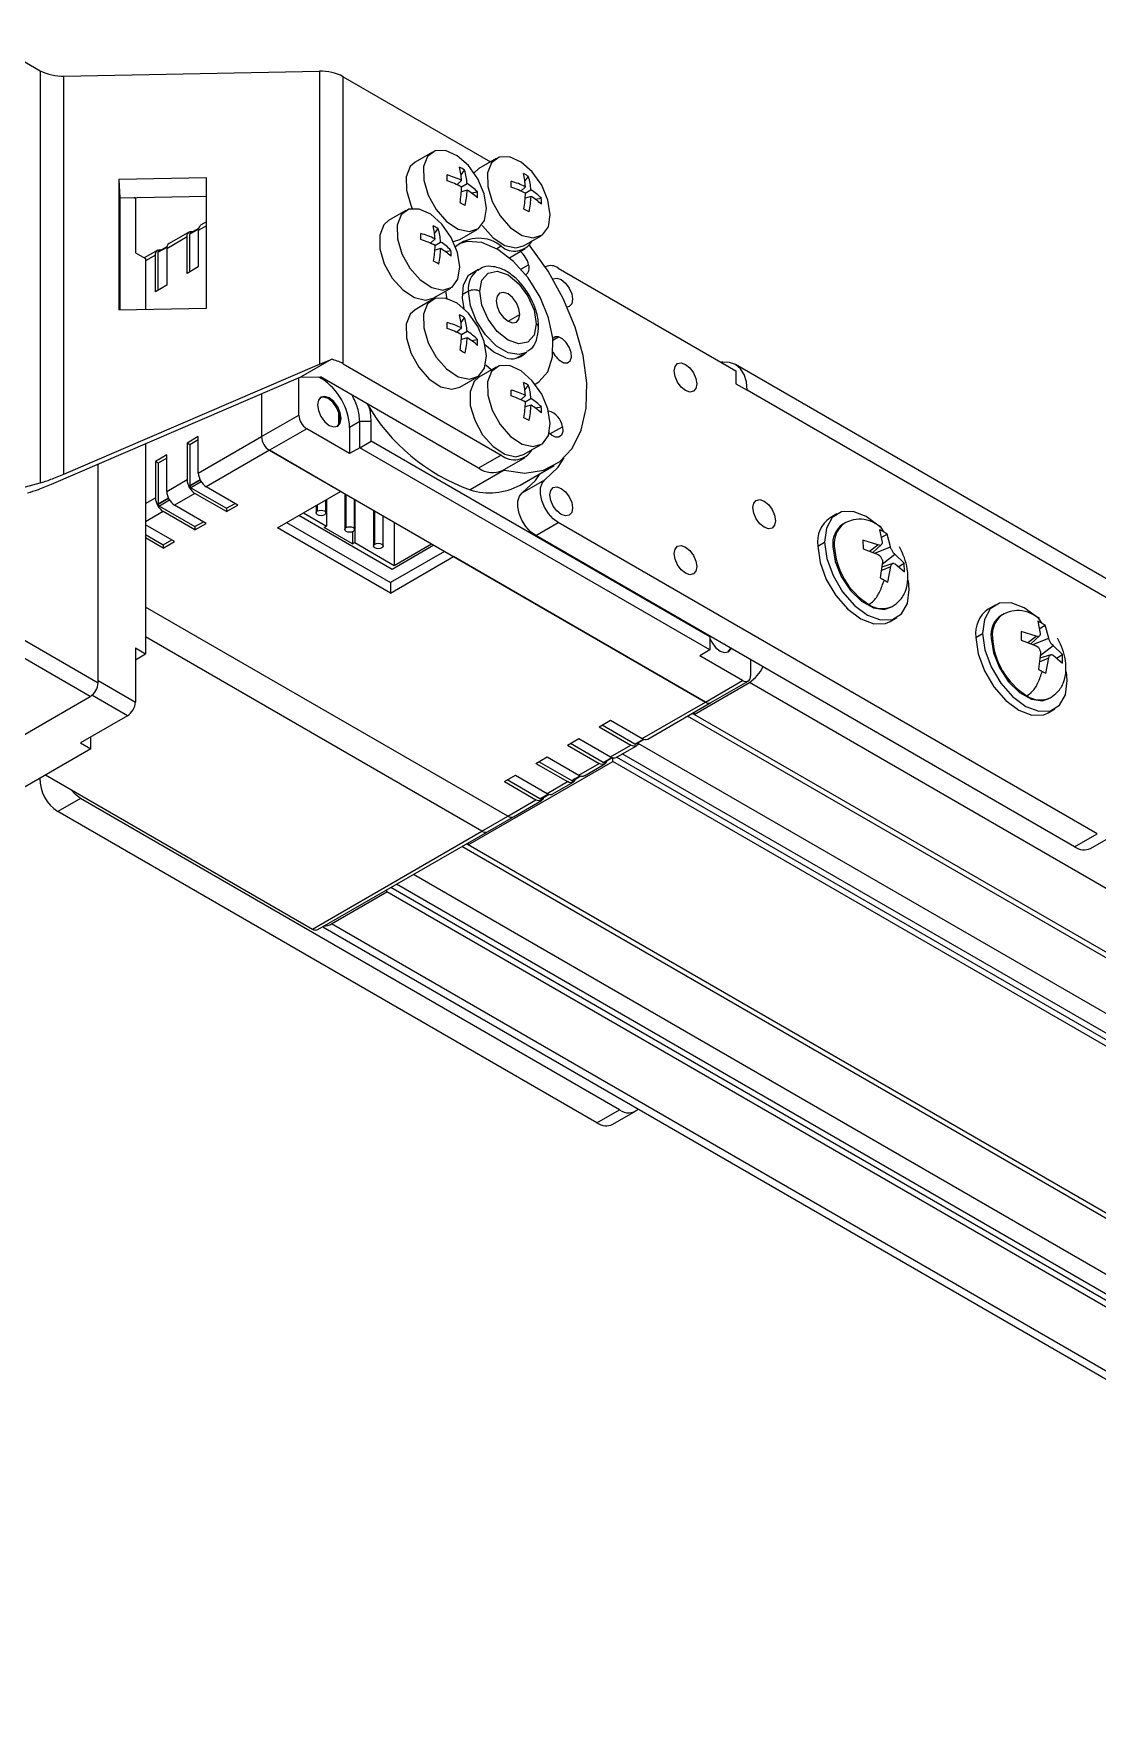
# Model space of a CAD drawing. Header units: millimetres. Extents: x 1258 to 2922, y -135 to 1239.
# Drawn here: x 1661.7 to 1695, y 890 to 942.9 of the extents above; entities that cross this region are included whole.
import ezdxf

# ---------------------------------------------------------------- set-up
doc = ezdxf.new("R2010")
doc.units = ezdxf.units.MM
doc.header["$LTSCALE"] = 6

msp = doc.modelspace()

# ---------------------------------------------------------------- linework, layer by layer
at = {"color": 7, "linetype": 'Continuous', "lineweight": 25}
for p, q in [((1659.946, 942.857), (1661.948, 941.7)), ((1661.948, 941.7), (1661.948, 928.806)), ((1662.688, 941.532), (1670.689, 941.682)), ((1670.689, 941.682), (1670.69, 932.522)), ((1662.688, 929.077), (1662.688, 941.532)), ((1671.43, 932.531), (1671.43, 941.513)), ((1671.43, 941.513), (1676.04, 938.852)), ((1674.225, 939.156), (1673.679, 938.842)), ((1676.225, 938.958), (1675.679, 938.644)), ((1675.119, 938.441), (1675.232, 938.589)), ((1677.119, 938.243), (1677.232, 938.391)), ((1667.153, 938.349), (1664.405, 938.298)), ((1664.405, 938.298), (1664.405, 934.215)), ((1664.405, 938.298), (1664.437, 937.721)), ((1667.153, 934.267), (1667.153, 938.349)), ((1675.134, 938.268), (1674.992, 938.133)), ((1675.313, 937.965), (1675.13, 937.911)), ((1675.132, 938.066), (1675.31, 938.17)), ((1675.444, 937.879), (1675.634, 937.908)), ((1677.134, 938.07), (1676.992, 937.935)), ((1677.132, 937.868), (1677.31, 937.972)), ((1664.437, 937.721), (1667.153, 937.772)), ((1664.437, 937.721), (1664.437, 934.216)), ((1664.924, 937.701), (1664.923, 937.73)), ((1664.924, 937.701), (1664.924, 936.006)), ((1677.313, 937.767), (1677.13, 937.713)), ((1677.444, 937.681), (1677.634, 937.71)), ((1667.153, 936.969), (1666.968, 936.862)), ((1673.396, 937.325), (1672.851, 937.01)), ((1666.542, 936.497), (1665.905, 936.13)), ((1666.614, 936.658), (1665.978, 936.29)), ((1666.542, 935.354), (1666.542, 936.497)), ((1666.63, 935.405), (1666.63, 936.589)), ((1666.902, 936.763), (1666.64, 936.612)), ((1666.895, 936.702), (1666.895, 935.558)), ((1674.306, 936.436), (1674.164, 936.301)), ((1674.29, 936.61), (1674.404, 936.758)), ((1674.303, 936.235), (1674.481, 936.338)), ((1674.882, 936.354), (1675.079, 936.417)), ((1675.079, 936.417), (1675.625, 936.731)), ((1677.079, 936.219), (1677.625, 936.533)), ((1664.924, 936.006), (1665.242, 935.823)), ((1665.624, 936.086), (1665.205, 935.844)), ((1665.242, 935.823), (1665.242, 934.231)), ((1665.552, 934.783), (1665.552, 935.926)), ((1665.64, 934.834), (1665.64, 936.018)), ((1665.912, 936.192), (1665.65, 936.041)), ((1665.905, 936.13), (1665.905, 934.987)), ((1674.484, 936.134), (1674.302, 936.08)), ((1674.615, 936.048), (1674.806, 936.077)), ((1676.633, 935.845), (1677.129, 936.132)), ((1666.895, 935.558), (1666.542, 935.354)), ((1675.665, 935.484), (1675.35, 935.303)), ((1675.645, 935.473), (1675.665, 935.484)), ((1677.764, 935.563), (1677.758, 935.559)), ((1678.164, 935.523), (1683.724, 932.313)), ((1665.905, 934.987), (1665.552, 934.783)), ((1674.251, 934.585), (1674.796, 934.9)), ((1674.688, 934.546), (1674.639, 934.81)), ((1664.405, 934.215), (1667.153, 934.267)), ((1674.225, 934.537), (1673.679, 934.222)), ((1675.134, 933.648), (1674.992, 933.514)), ((1675.119, 933.822), (1675.232, 933.97)), ((1675.313, 933.346), (1675.13, 933.292)), ((1675.132, 933.447), (1675.31, 933.551)), ((1675.444, 933.26), (1675.634, 933.289)), ((1671.053, 932.668), (1670.089, 932.111)), ((1670.69, 932.522), (1671.053, 932.668)), ((1676.85, 932.705), (1677.165, 932.886)), ((1677.184, 932.898), (1677.165, 932.886)), ((1670.089, 932.111), (1662.287, 928.753)), ((1662.688, 929.077), (1670.69, 932.522)), ((1670.042, 930.924), (1670.042, 932.091)), ((1670.089, 932.111), (1670.722, 932.123)), ((1670.655, 932.122), (1670.749, 932.067)), ((1675.672, 929.266), (1670.722, 932.123)), ((1671.43, 932.531), (1676.379, 929.674)), ((1675.079, 931.798), (1675.625, 932.112)), ((1676.225, 932.426), (1675.679, 932.111)), ((1676.068, 932.335), (1675.892, 932.484)), ((1695.383, 925.767), (1683.715, 932.502)), ((1683.724, 932.313), (1683.724, 931.905)), ((1668.875, 931.589), (1668.875, 930.251)), ((1677.134, 931.537), (1676.992, 931.402)), ((1677.119, 931.711), (1677.232, 931.859)), ((1677.441, 931.891), (1677.488, 931.918)), ((1683.724, 931.905), (1684.078, 931.701)), ((1695.745, 924.966), (1684.078, 931.701)), ((1671.298, 930.636), (1671.298, 930.996)), ((1677.313, 931.235), (1677.13, 931.181)), ((1677.132, 931.336), (1677.31, 931.439)), ((1677.444, 931.149), (1677.634, 931.178)), ((1668.875, 930.251), (1670.042, 930.924)), ((1670.289, 930.496), (1669.123, 929.822)), ((1671.633, 929.72), (1670.289, 930.496)), ((1671.368, 930.817), (1671.332, 930.796)), ((1671.951, 930.72), (1671.633, 930.537)), ((1671.633, 930.537), (1671.633, 929.72)), ((1672.305, 930.72), (1671.951, 930.72)), ((1671.951, 929.904), (1671.951, 930.72)), ((1672.305, 930.108), (1672.305, 930.72)), ((1665.242, 930.025), (1665.242, 923.452)), ((1666.895, 930.251), (1666.542, 930.047)), ((1666.542, 930.047), (1666.542, 928.904)), ((1666.63, 929.996), (1666.542, 930.047)), ((1666.895, 930.149), (1666.63, 929.996)), ((1666.63, 929.996), (1666.63, 928.71)), ((1666.895, 929.108), (1668.875, 930.251)), ((1666.895, 929.108), (1666.895, 930.251)), ((1671.951, 929.904), (1672.305, 930.108)), ((1682.911, 923.985), (1672.305, 930.108)), ((1677.079, 929.686), (1677.625, 930.001)), ((1665.905, 929.679), (1665.552, 929.475)), ((1665.552, 929.475), (1665.552, 928.332)), ((1665.64, 929.424), (1665.552, 929.475)), ((1665.905, 929.577), (1665.64, 929.424)), ((1665.64, 929.424), (1665.64, 928.138)), ((1665.905, 928.536), (1665.905, 929.679)), ((1669.123, 929.822), (1667.143, 928.679)), ((1669.123, 929.822), (1682.77, 921.944)), ((1671.351, 928.536), (1669.123, 929.822)), ((1671.951, 929.904), (1671.633, 929.72)), ((1682.911, 923.577), (1671.951, 929.904)), ((1676.379, 929.674), (1675.672, 929.266)), ((1676.422, 929.192), (1677.129, 929.6)), ((1663.757, 922.615), (1663.757, 929.385)), ((1663.757, 922.55), (1663.757, 929.385)), ((1665.905, 928.536), (1666.542, 928.904)), ((1676.467, 929.198), (1675.406, 928.585)), ((1676.97, 928.733), (1678.031, 929.345)), ((1677.039, 928.488), (1677.746, 928.896)), ((1657.045, 927.463), (1661.948, 928.806)), ((1666.789, 928.475), (1666.153, 928.108)), ((1666.665, 928.648), (1667.779, 928.006)), ((1667.779, 927.903), (1666.789, 928.475)), ((1668.133, 928.108), (1667.143, 928.679)), ((1669.371, 927.393), (1671.351, 928.536)), ((1671.484, 928.459), (1671.484, 927.344)), ((1665.675, 928.077), (1666.789, 927.434)), ((1666.789, 927.332), (1665.799, 927.903)), ((1667.143, 927.536), (1666.153, 928.108)), ((1667.779, 928.006), (1668.044, 928.159)), ((1667.779, 927.903), (1668.133, 928.108)), ((1667.779, 928.006), (1667.779, 927.903)), ((1670.185, 927.862), (1670.906, 927.446)), ((1670.586, 928.094), (1670.586, 927.862)), ((1670.886, 927.862), (1670.886, 928.267)), ((1670.906, 928.279), (1670.906, 927.446)), ((1671.784, 927.344), (1671.784, 928.286)), ((1671.796, 928.279), (1671.796, 926.933)), ((1672.382, 927.941), (1672.382, 926.826)), ((1686.888, 927.834), (1686.676, 927.711)), ((1666.153, 926.965), (1665.242, 927.49)), ((1666.789, 927.434), (1667.054, 927.587)), ((1666.789, 927.332), (1667.143, 927.536)), ((1666.789, 927.434), (1666.789, 927.332)), ((1672.907, 925.352), (1669.371, 927.393)), ((1669.658, 927.558), (1672.907, 925.683)), ((1672.96, 926.097), (1670.043, 927.781)), ((1670.836, 927.405), (1670.906, 927.446)), ((1671.725, 926.892), (1670.836, 927.405)), ((1672.682, 926.826), (1672.682, 927.767)), ((1673.03, 927.566), (1673.03, 926.22)), ((1677.457, 927.154), (1678.164, 927.562)), ((1695.038, 917.821), (1678.164, 927.562)), ((1687.117, 927.533), (1687.076, 927.509)), ((1688.276, 927.42), (1688.14, 927.498)), ((1688.225, 927.332), (1688.305, 926.948)), ((1665.242, 927.184), (1665.799, 926.863)), ((1665.799, 926.76), (1665.242, 927.082)), ((1665.799, 926.863), (1666.064, 927.016)), ((1665.799, 926.76), (1666.153, 926.965)), ((1665.799, 926.863), (1665.799, 926.76)), ((1671.725, 927.275), (1671.725, 926.892)), ((1671.725, 926.892), (1671.796, 926.933)), ((1671.796, 926.933), (1673.03, 926.22)), ((1674.267, 926.852), (1672.96, 926.097)), ((1673.03, 926.22), (1674.196, 926.893)), ((1694.331, 917.413), (1677.457, 927.154)), ((1686.288, 926.826), (1686.5, 926.949)), ((1686.765, 926.801), (1686.807, 926.825)), ((1688.174, 926.867), (1687.704, 927.01)), ((1687.704, 927.01), (1687.708, 926.739)), ((1688.009, 926.624), (1688.284, 926.874)), ((1688.216, 926.855), (1688.174, 926.867)), ((1688.274, 927.095), (1688.457, 927.202)), ((1688.305, 926.948), (1688.302, 926.908)), ((1688.569, 926.801), (1688.457, 927.202)), ((1688.579, 926.753), (1688.569, 926.801)), ((1674.6, 926.66), (1672.907, 925.683)), ((1672.907, 925.352), (1674.887, 926.495)), ((1682.77, 921.944), (1674.887, 926.495)), ((1687.708, 926.739), (1688.178, 926.559)), ((1688.178, 926.559), (1688.221, 926.532)), ((1688.314, 926.33), (1688.247, 925.826)), ((1688.639, 926.28), (1688.292, 926.17)), ((1688.31, 926.381), (1688.314, 926.33)), ((1688.704, 926.571), (1688.668, 926.602)), ((1688.673, 926.28), (1688.709, 926.264)), ((1688.997, 926.289), (1688.704, 926.571)), ((1688.709, 926.264), (1689.001, 926.018)), ((1688.809, 926.18), (1688.997, 926.289)), ((1689.001, 926.018), (1688.997, 926.289)), ((1657.57, 926.121), (1663.757, 922.55)), ((1688.48, 925.696), (1688.578, 926.183)), ((1688.578, 926.183), (1688.587, 926.227)), ((1689.151, 925.471), (1689.127, 925.749)), ((1663.51, 922.121), (1657.323, 925.693)), ((1672.907, 925.683), (1672.907, 925.352)), ((1676.583, 918.372), (1665.242, 924.918)), ((1688.575, 924.911), (1688.617, 924.935)), ((1691.838, 924.976), (1691.626, 924.854)), ((1692.067, 924.676), (1692.025, 924.652)), ((1688.551, 924.464), (1688.763, 924.586)), ((1693.123, 924.01), (1692.653, 924.153)), ((1692.653, 924.153), (1692.657, 923.882)), ((1693.226, 924.563), (1693.09, 924.64)), ((1693.174, 924.475), (1693.254, 924.09)), ((1693.224, 924.238), (1693.407, 924.345)), ((1693.518, 923.943), (1693.407, 924.345)), ((1664.924, 923.636), (1665.242, 923.452)), ((1664.924, 923.636), (1664.924, 921.941)), ((1675.769, 917.902), (1665.242, 923.98)), ((1682.911, 924.005), (1682.911, 923.985)), ((1682.911, 923.985), (1682.911, 923.577)), ((1691.238, 923.969), (1691.45, 924.092)), ((1691.715, 923.944), (1691.756, 923.968)), ((1692.657, 923.882), (1693.128, 923.702)), ((1692.959, 923.766), (1693.234, 924.016)), ((1693.166, 923.997), (1693.123, 924.01)), ((1693.128, 923.702), (1693.17, 923.675)), ((1693.254, 924.09), (1693.252, 924.05)), ((1693.529, 923.896), (1693.518, 923.943)), ((1693.654, 923.714), (1693.618, 923.745)), ((1693.946, 923.432), (1693.654, 923.714)), ((1664.924, 923.268), (1665.242, 923.452)), ((1682.911, 923.577), (1682.593, 923.393)), ((1683.936, 922.617), (1682.593, 923.393)), ((1684.184, 923.27), (1684.184, 922.76)), ((1693.263, 923.473), (1693.197, 922.968)), ((1693.588, 923.423), (1693.242, 923.312)), ((1693.259, 923.524), (1693.263, 923.473)), ((1693.429, 922.839), (1693.527, 923.326)), ((1693.527, 923.326), (1693.536, 923.369)), ((1693.623, 923.423), (1693.658, 923.406)), ((1693.658, 923.406), (1693.95, 923.161)), ((1693.759, 923.322), (1693.946, 923.432)), ((1693.95, 923.161), (1693.946, 923.432)), ((1663.757, 922.615), (1664.924, 921.941)), ((1682.416, 921.556), (1684.149, 922.556)), ((1682.77, 921.944), (1683.936, 922.617)), ((1682.945, 921.926), (1684.111, 922.6)), ((1694.101, 922.614), (1694.077, 922.891)), ((1656.934, 918.325), (1663.51, 922.121)), ((1693.525, 922.054), (1693.567, 922.078)), ((1664.677, 921.513), (1663.209, 920.666)), ((1680.79, 920.801), (1682.77, 921.944)), ((1680.965, 920.783), (1682.945, 921.926)), ((1724.698, 896.98), (1682.215, 921.505)), ((1682.416, 921.556), (1682.36, 921.589)), ((1682.416, 921.621), (1682.416, 921.556)), ((1724.843, 897.064), (1682.416, 921.556)), ((1693.501, 921.606), (1693.713, 921.729)), ((1679.446, 921.168), (1679.8, 921.372)), ((1679.446, 921.168), (1680.436, 920.597)), ((1680.56, 920.627), (1679.535, 921.219)), ((1679.8, 921.372), (1680.79, 920.801)), ((1663.528, 920.482), (1659.886, 918.38)), ((1663.209, 920.666), (1663.528, 920.482)), ((1663.528, 920.482), (1663.528, 920.849)), ((1678.456, 920.597), (1678.81, 920.801)), ((1678.456, 920.597), (1679.446, 920.025)), ((1679.57, 920.056), (1678.545, 920.648)), ((1678.81, 920.801), (1679.8, 920.229)), ((1679.8, 920.229), (1680.436, 920.597)), ((1679.975, 920.212), (1680.611, 920.579)), ((1680.585, 920.625), (1680.846, 920.776)), ((1723.181, 896.104), (1680.667, 920.647)), ((1675.345, 917.474), (1679.871, 920.086)), ((1677.466, 920.025), (1677.82, 920.229)), ((1677.466, 920.025), (1678.456, 919.454)), ((1678.58, 919.484), (1677.555, 920.076)), ((1677.82, 920.229), (1678.81, 919.658)), ((1678.81, 919.658), (1679.446, 920.025)), ((1678.985, 919.64), (1679.621, 920.008)), ((1679.595, 920.053), (1679.856, 920.204)), ((1679.871, 920.086), (1679.871, 920.2)), ((1722.297, 895.594), (1679.871, 920.086)), ((1722.474, 895.696), (1679.991, 920.221)), ((1722.651, 895.798), (1680.168, 920.323)), ((1662.111, 919.664), (1670.466, 914.841)), ((1676.476, 919.454), (1676.83, 919.658)), ((1676.476, 919.454), (1677.466, 918.882)), ((1677.59, 918.913), (1676.565, 919.505)), ((1676.83, 919.658), (1677.82, 919.086)), ((1677.82, 919.086), (1678.456, 919.454)), ((1677.995, 919.069), (1678.631, 919.436)), ((1678.605, 919.482), (1678.866, 919.633)), ((1663.209, 918.928), (1662.502, 918.52)), ((1680.083, 909.187), (1663.209, 918.928)), ((1676.583, 918.372), (1677.466, 918.882)), ((1676.758, 918.355), (1677.641, 918.865)), ((1677.615, 918.91), (1677.877, 919.061)), ((1679.376, 908.779), (1662.502, 918.52)), ((1675.769, 917.902), (1676.583, 918.372)), ((1675.944, 917.885), (1676.758, 918.355)), ((1670.466, 914.841), (1675.769, 917.902)), ((1670.641, 914.824), (1675.944, 917.885)), ((1694.331, 917.413), (1695.038, 917.821)), ((1717.627, 892.898), (1675.144, 917.423)), ((1675.345, 917.474), (1675.289, 917.507)), ((1675.345, 917.539), (1675.345, 917.474)), ((1717.772, 892.982), (1675.345, 917.474)), ((1694.831, 917.363), (1695.538, 917.771)), ((1715.58, 891.716), (1673.097, 916.241)), ((1716.11, 892.022), (1673.627, 916.547)), ((1671.067, 915.004), (1672.8, 916.004)), ((1672.8, 916.004), (1672.8, 916.07)), ((1715.226, 891.512), (1672.8, 916.004)), ((1715.403, 891.614), (1672.92, 916.139)), ((1670.791, 914.91), (1713.908, 890.019)), ((1679.376, 908.779), (1680.083, 909.187)), ((1679.876, 908.73), (1680.583, 909.138))]:
    msp.add_line(p, q, dxfattribs=at)
at = {"color": 8, "linetype": 'Continuous', "lineweight": 25}
for p, q in [((1664.924, 937.701), (1664.875, 937.729)), ((1667.153, 936.851), (1666.895, 936.702)), ((1666.898, 936.744), (1666.63, 936.589)), ((1665.552, 935.926), (1665.242, 935.747)), ((1665.908, 936.173), (1665.64, 936.018)), ((1676.379, 936.206), (1676.238, 936.125)), ((1676.997, 935.488), (1677.237, 935.626)), ((1675.354, 934.798), (1675.16, 934.686)), ((1676.591, 933.859), (1676.963, 934.073)), ((1677.997, 933.266), (1678.174, 933.368)), ((1670.749, 932.067), (1670.784, 932.088)), ((1677.905, 930.335), (1678.296, 930.561)), ((1666.951, 928.895), (1666.63, 928.709)), ((1666.63, 928.71), (1666.951, 928.895)), ((1666.986, 928.834), (1666.665, 928.648)), ((1671.528, 927.405), (1671.528, 928.434)), ((1665.242, 928.154), (1665.552, 928.332)), ((1665.799, 927.903), (1665.242, 927.582)), ((1665.961, 928.323), (1665.64, 928.138)), ((1665.64, 928.138), (1665.961, 928.323)), ((1665.996, 928.262), (1665.675, 928.077)), ((1670.63, 927.923), (1670.63, 928.119)), ((1672.426, 926.887), (1672.426, 927.915)), ((1687.912, 926.661), (1688.174, 926.867)), ((1688.074, 926.599), (1688.569, 926.801)), ((1688.304, 926.257), (1688.704, 926.571)), ((1688.278, 926.061), (1688.578, 926.183)), ((1692.861, 923.804), (1693.123, 924.01)), ((1693.024, 923.742), (1693.518, 923.943)), ((1693.254, 923.4), (1693.654, 923.714)), ((1693.228, 923.204), (1693.527, 923.326)), ((1726.91, 897.871), (1684.149, 922.556)), ((1664.677, 921.513), (1663.561, 922.157)), ((1680.56, 920.627), (1680.828, 920.782)), ((1679.57, 920.056), (1679.838, 920.211)), ((1678.58, 919.484), (1678.848, 919.639)), ((1677.59, 918.913), (1677.858, 919.068)), ((1713.908, 890.273), (1671.067, 915.004))]:
    msp.add_line(p, q, dxfattribs=at)
at = {"color": 7, "linetype": 'Continuous', "lineweight": 25, "flags": 128}
for points in [[(1675.914, 937.392), (1675.841, 937.846), (1675.645, 938.313), (1675.351, 938.73), (1674.999, 939.041), (1674.637, 939.204), (1674.315, 939.196), (1674.074, 939.02), (1673.949, 938.698), (1673.955, 938.274), (1674.092, 937.806), (1674.342, 937.356), (1674.67, 936.986), (1675.033, 936.745), (1675.381, 936.666), (1675.668, 936.76), (1675.854, 937.013), (1675.914, 937.392)], [(1677.914, 937.194), (1677.841, 937.648), (1677.645, 938.115), (1677.351, 938.532), (1676.999, 938.843), (1676.637, 939.006), (1676.315, 938.998), (1676.074, 938.822), (1675.949, 938.5), (1675.955, 938.076), (1676.092, 937.608), (1676.342, 937.158), (1676.67, 936.788), (1677.033, 936.547), (1677.381, 936.468), (1677.668, 936.562), (1677.854, 936.815), (1677.914, 937.194)], [(1673.679, 938.842), (1673.529, 938.705), (1673.403, 938.383), (1673.409, 937.96), (1673.547, 937.491), (1673.593, 937.388)], [(1675.679, 938.644), (1675.529, 938.507), (1675.527, 938.504)], [(1675.086, 935.561), (1675.013, 936.015), (1674.816, 936.482), (1674.522, 936.899), (1674.171, 937.21), (1673.809, 937.372), (1673.486, 937.365), (1673.246, 937.189), (1673.12, 936.867), (1673.126, 936.443), (1673.264, 935.975), (1673.513, 935.525), (1673.842, 935.155), (1674.205, 934.914), (1674.553, 934.835), (1674.839, 934.928), (1675.025, 935.182), (1675.086, 935.561)], [(1672.851, 937.01), (1672.7, 936.874), (1672.575, 936.552), (1672.581, 936.128), (1672.718, 935.66), (1672.968, 935.21), (1673.296, 934.84), (1673.659, 934.599), (1674.007, 934.52), (1674.251, 934.585)], [(1675.777, 936.871), (1675.796, 936.844), (1676.125, 936.473), (1676.488, 936.232), (1676.836, 936.153), (1677.079, 936.219)], [(1666.542, 936.497), (1666.546, 936.55), (1666.56, 936.596), (1666.583, 936.632), (1666.614, 936.658), (1666.652, 936.672), (1666.694, 936.673), (1666.733, 936.665)], [(1675.77, 936.322), (1675.308, 936.356), (1675.049, 936.281)], [(1677.44, 931.893), (1677.553, 931.96), (1677.833, 932.282), (1677.983, 932.75), (1677.992, 933.326), (1677.859, 933.963), (1677.594, 934.61), (1677.22, 935.214), (1676.766, 935.727), (1676.269, 936.106), (1675.77, 936.322)], [(1665.552, 935.926), (1665.556, 935.979), (1665.571, 936.024), (1665.593, 936.061), (1665.624, 936.086), (1665.662, 936.1), (1665.704, 936.102), (1665.743, 936.094)], [(1676.467, 929.198), (1677.114, 929.111), (1677.7, 929.199), (1678.203, 929.459), (1678.603, 929.882), (1678.886, 930.45), (1679.039, 931.142), (1679.057, 931.931), (1678.94, 932.788), (1678.692, 933.678), (1678.322, 934.569), (1677.845, 935.425), (1677.28, 936.214), (1677.259, 936.239)], [(1675.22, 934.259), (1675.164, 934.587), (1675.195, 935), (1675.351, 935.303), (1675.614, 935.459), (1675.625, 935.462)], [(1675.708, 934.798), (1675.775, 935.149), (1675.966, 935.37), (1676.253, 935.426), (1676.591, 935.308), (1676.93, 935.035), (1677.216, 934.648), (1677.408, 934.207), (1677.475, 933.777)], [(1677.475, 933.777), (1677.408, 933.425), (1677.216, 933.205), (1676.93, 933.149), (1676.591, 933.267), (1676.253, 933.54), (1675.966, 933.926), (1675.775, 934.368), (1675.708, 934.798)], [(1676.963, 934.073), (1676.934, 934.253), (1676.854, 934.439), (1676.733, 934.601), (1676.591, 934.716), (1676.449, 934.765), (1676.329, 934.742), (1676.248, 934.649), (1676.22, 934.502)], [(1677.996, 935.179), (1678.008, 935.187), (1678.123, 935.21), (1678.258, 935.163)], [(1678.258, 935.163), (1678.394, 935.053), (1678.508, 934.899), (1678.585, 934.722), (1678.612, 934.55), (1678.585, 934.41), (1678.508, 934.321), (1678.447, 934.3)], [(1673.679, 934.222), (1673.529, 934.086), (1673.403, 933.764), (1673.409, 933.34), (1673.547, 932.872), (1673.796, 932.422), (1674.125, 932.052), (1674.488, 931.811), (1674.836, 931.732), (1675.079, 931.798)], [(1675.914, 932.773), (1675.841, 933.227), (1675.645, 933.694), (1675.351, 934.111), (1674.999, 934.422), (1674.637, 934.585), (1674.315, 934.577), (1674.074, 934.401), (1673.949, 934.079), (1673.955, 933.655), (1674.092, 933.187), (1674.342, 932.737), (1674.67, 932.367), (1675.033, 932.126), (1675.381, 932.047), (1675.668, 932.14), (1675.854, 932.394), (1675.914, 932.773)], [(1676.22, 934.502), (1676.248, 934.321), (1676.329, 934.136), (1676.449, 933.973), (1676.591, 933.859), (1676.733, 933.809), (1676.854, 933.833), (1676.934, 933.925), (1676.963, 934.073)], [(1676.523, 932.718), (1676.15, 932.893), (1675.868, 933.127)], [(1678.174, 933.368), (1678.063, 933.368), (1677.992, 933.321)], [(1678.342, 932.562), (1678.453, 932.563), (1678.535, 932.624), (1678.574, 932.737), (1678.565, 932.886), (1678.509, 933.046), (1678.416, 933.194), (1678.298, 933.307), (1678.174, 933.368)], [(1684.078, 931.701), (1684.054, 931.966), (1683.984, 932.193), (1683.869, 932.374), (1683.715, 932.502), (1683.528, 932.572), (1683.314, 932.58), (1683.271, 932.575)], [(1675.679, 932.111), (1675.529, 931.975), (1675.403, 931.653), (1675.409, 931.229), (1675.547, 930.761), (1675.796, 930.311), (1676.125, 929.941), (1676.488, 929.7), (1676.836, 929.621), (1677.079, 929.686)], [(1677.914, 930.662), (1677.841, 931.116), (1677.645, 931.583), (1677.351, 932), (1676.999, 932.311), (1676.637, 932.473), (1676.315, 932.466), (1676.074, 932.29), (1675.949, 931.968), (1675.955, 931.544), (1676.092, 931.076), (1676.342, 930.626), (1676.67, 930.256), (1677.033, 930.015), (1677.381, 929.936), (1677.668, 930.029), (1677.854, 930.283), (1677.914, 930.662)], [(1682.147, 932.509), (1682.283, 932.4), (1682.397, 932.245), (1682.474, 932.069), (1682.501, 931.897), (1682.474, 931.756), (1682.397, 931.668), (1682.283, 931.646), (1682.147, 931.693), (1682.012, 931.802), (1681.897, 931.957), (1681.821, 932.133), (1681.794, 932.305), (1681.821, 932.446), (1681.897, 932.534), (1682.012, 932.556), (1682.147, 932.509)], [(1671.368, 930.817), (1671.339, 930.997), (1671.259, 931.183), (1671.138, 931.345), (1670.996, 931.46), (1670.854, 931.509), (1670.734, 931.486), (1670.653, 931.393), (1670.625, 931.245)], [(1670.625, 931.245), (1670.653, 931.065), (1670.734, 930.879), (1670.854, 930.717), (1670.996, 930.602), (1671.138, 930.553), (1671.259, 930.576), (1671.339, 930.669), (1671.368, 930.817)], [(1671.332, 930.796), (1671.304, 930.977), (1671.224, 931.162), (1671.103, 931.325), (1670.961, 931.439), (1670.819, 931.489), (1670.699, 931.465)], [(1671.249, 930.573), (1671.304, 930.648), (1671.332, 930.796)], [(1678.296, 930.561), (1678.305, 930.412), (1678.265, 930.299), (1678.184, 930.238), (1678.073, 930.237), (1677.949, 930.299), (1677.879, 930.359)], [(1677.746, 928.896), (1678.159, 929.289), (1678.351, 929.585)], [(1677.039, 928.488), (1677.452, 928.881), (1677.597, 929.095)], [(1678.164, 927.562), (1678.003, 927.682), (1677.855, 927.846), (1677.733, 928.041), (1677.647, 928.25), (1677.603, 928.456), (1677.606, 928.643), (1677.655, 928.793), (1677.746, 928.896)], [(1677.457, 927.154), (1677.296, 927.274), (1677.148, 927.438), (1677.026, 927.633), (1676.94, 927.842), (1676.896, 928.048), (1676.899, 928.234), (1676.948, 928.385), (1677.039, 928.488)], [(1678.258, 927.814), (1678.123, 927.923), (1678.008, 928.078), (1677.932, 928.254), (1677.905, 928.426), (1677.932, 928.567), (1678.008, 928.655), (1678.123, 928.677), (1678.258, 928.63), (1678.394, 928.521), (1678.508, 928.366), (1678.585, 928.19), (1678.612, 928.018), (1678.585, 927.877), (1678.508, 927.789), (1678.394, 927.767), (1678.258, 927.814)], [(1670.842, 927.801), (1670.793, 927.782), (1670.736, 927.775), (1670.678, 927.782), (1670.63, 927.801), (1670.597, 927.829), (1670.586, 927.862), (1670.597, 927.895), (1670.63, 927.923)], [(1670.63, 927.923), (1670.678, 927.942), (1670.736, 927.949), (1670.793, 927.942), (1670.842, 927.923), (1670.874, 927.895), (1670.886, 927.862), (1670.874, 927.829), (1670.842, 927.801)], [(1684.608, 928.231), (1684.744, 928.122), (1684.858, 927.967), (1684.935, 927.79), (1684.962, 927.618), (1684.935, 927.478), (1684.858, 927.389), (1684.744, 927.367), (1684.608, 927.414), (1684.473, 927.523), (1684.358, 927.678), (1684.282, 927.855), (1684.255, 928.027), (1684.282, 928.167), (1684.358, 928.256), (1684.473, 928.278), (1684.608, 928.231)], [(1688.236, 927.429), (1688.213, 927.45), (1687.803, 927.754), (1687.394, 927.907), (1687.028, 927.893), (1686.74, 927.715), (1686.558, 927.39), (1686.5, 926.949)], [(1671.74, 927.283), (1671.691, 927.264), (1671.634, 927.257), (1671.577, 927.264), (1671.528, 927.283), (1671.495, 927.311), (1671.484, 927.344), (1671.495, 927.377), (1671.528, 927.405)], [(1671.528, 927.405), (1671.577, 927.424), (1671.634, 927.43), (1671.691, 927.424), (1671.74, 927.405), (1671.773, 927.377), (1671.784, 927.344), (1671.773, 927.311), (1671.74, 927.283)], [(1687.117, 927.533), (1687.104, 927.525), (1687.093, 927.518)], [(1672.638, 926.765), (1672.589, 926.746), (1672.532, 926.739), (1672.475, 926.746), (1672.426, 926.765), (1672.393, 926.793), (1672.382, 926.826), (1672.393, 926.859), (1672.426, 926.887)], [(1672.426, 926.887), (1672.475, 926.906), (1672.532, 926.912), (1672.589, 926.906), (1672.638, 926.887), (1672.671, 926.859), (1672.682, 926.826), (1672.671, 926.793), (1672.638, 926.765)], [(1682.147, 925.977), (1682.012, 926.086), (1681.897, 926.241), (1681.821, 926.417), (1681.794, 926.589), (1681.821, 926.73), (1681.897, 926.818), (1682.012, 926.84), (1682.147, 926.793), (1682.283, 926.684), (1682.397, 926.53), (1682.474, 926.353), (1682.501, 926.181), (1682.474, 926.04), (1682.397, 925.952), (1682.283, 925.93), (1682.147, 925.977)], [(1686.288, 926.826), (1686.36, 926.313), (1686.554, 925.778), (1686.853, 925.273), (1687.226, 924.848), (1687.636, 924.544), (1688.045, 924.391), (1688.411, 924.404), (1688.551, 924.464)], [(1686.5, 926.949), (1686.572, 926.436), (1686.767, 925.9), (1687.065, 925.395), (1687.438, 924.97), (1687.848, 924.666), (1688.257, 924.513), (1688.623, 924.527), (1688.911, 924.705), (1689.093, 925.03), (1689.151, 925.471)], [(1686.765, 926.801), (1686.835, 926.343), (1687.025, 925.869), (1687.311, 925.436), (1687.659, 925.096), (1688.028, 924.891), (1688.372, 924.845), (1688.575, 924.911)], [(1693.186, 924.572), (1693.163, 924.593), (1692.752, 924.897), (1692.344, 925.049), (1691.978, 925.036), (1691.689, 924.858), (1691.507, 924.532), (1691.45, 924.092)], [(1692.067, 924.676), (1692.054, 924.668), (1692.042, 924.661)], [(1682.911, 923.932), (1682.967, 923.817), (1683.087, 923.655), (1683.229, 923.54), (1683.371, 923.491), (1683.492, 923.514), (1683.572, 923.607), (1683.578, 923.62)], [(1683.474, 923.505), (1683.537, 923.587), (1683.554, 923.634)], [(1691.238, 923.969), (1691.309, 923.456), (1691.504, 922.92), (1691.802, 922.415), (1692.175, 921.99), (1692.586, 921.686), (1692.995, 921.533), (1693.361, 921.547), (1693.501, 921.606)], [(1691.45, 924.092), (1691.522, 923.578), (1691.716, 923.043), (1692.015, 922.538), (1692.387, 922.113), (1692.798, 921.809), (1693.207, 921.656), (1693.573, 921.669), (1693.861, 921.847), (1694.043, 922.173), (1694.101, 922.614)], [(1691.715, 923.944), (1691.785, 923.486), (1691.975, 923.011), (1692.261, 922.578), (1692.609, 922.239), (1692.977, 922.034), (1693.321, 921.987), (1693.525, 922.054)], [(1680.677, 920.678), (1680.665, 920.641), (1680.642, 920.605), (1680.611, 920.579), (1680.574, 920.565), (1680.531, 920.564), (1680.485, 920.574), (1680.436, 920.597)], [(1679.687, 920.107), (1679.675, 920.07), (1679.652, 920.033), (1679.621, 920.008), (1679.584, 919.994), (1679.541, 919.992), (1679.495, 920.003), (1679.446, 920.025)], [(1678.697, 919.535), (1678.685, 919.498), (1678.662, 919.462), (1678.631, 919.436), (1678.594, 919.422), (1678.551, 919.421), (1678.505, 919.431), (1678.456, 919.454)], [(1663.209, 918.928), (1663.048, 919.048), (1662.905, 919.206)], [(1677.707, 918.964), (1677.695, 918.927), (1677.672, 918.89), (1677.641, 918.865), (1677.604, 918.851), (1677.561, 918.849), (1677.515, 918.86), (1677.466, 918.882)]]:
    msp.add_lwpolyline(points, dxfattribs=at)
at = {"color": 8, "linetype": 'Continuous', "lineweight": 25, "flags": 128}
msp.add_lwpolyline([(1677.165, 932.886), (1676.945, 932.818), (1676.599, 932.873), (1676.23, 933.085), (1675.884, 933.431), (1675.602, 933.867), (1675.418, 934.342), (1675.354, 934.798)], dxfattribs=at)
at = {"color": 7, "linetype": 'Continuous', "lineweight": 25}
for centre, radius, start, end in [((1662.631, 942.988), 1.457, 242.0583, 272.2338), ((1670.747, 940.226), 1.458, 62.0599, 92.2516), ((1674.025, 936.008), 2.518, 63.8513, 74.7925), ((1659.075, 938.114), 15.614, 0.5101, 1.1864), ((1674.423, 937.324), 1.502, 57.4092, 64.3224), ((1673.073, 938.173), 2.064, 2.6275, 14.1462), ((1673.596, 938.069), 1.716, 3.3632, 17.6392), ((1676.423, 937.126), 1.502, 57.4092, 64.3224), ((1675.073, 937.975), 2.064, 2.6275, 14.1462), ((1675.596, 937.871), 1.716, 3.3632, 17.6392), ((1673.552, 934.935), 3.507, 63.1275, 71.1036), ((1671.646, 938.149), 3.492, 350.4763, 358.5826), ((1672.779, 938.059), 2.535, 346.8864, 357.887), ((1674.443, 936.762), 1.653, 43.8747, 58.3643), ((1674.287, 936.249), 1.999, 47.5163, 59.1236), ((1674.086, 937.793), 1.552, 357.4456, 4.2509), ((1676.025, 935.81), 2.518, 63.8513, 74.7925), ((1661.075, 937.916), 15.614, 0.5101, 1.1864), ((1675.552, 934.737), 3.507, 63.1275, 71.1036), ((1673.646, 937.952), 3.492, 350.4763, 358.5826), ((1676.443, 936.564), 1.653, 43.8747, 58.3643), ((1666.276, 921.572), 18.266, 60.5818, 61.1499), ((1668.276, 921.374), 18.266, 60.5818, 61.1499), ((1674.779, 937.861), 2.535, 346.8864, 357.887), ((1676.287, 936.051), 1.999, 47.5163, 59.1236), ((1676.086, 937.595), 1.552, 357.4456, 4.2509), ((1667.067, 936.72), 0.173, 125.0133, 186.2988), ((1673.594, 935.492), 1.502, 57.4092, 64.3224), ((1672.244, 936.342), 2.064, 2.6275, 14.1462), ((1666.077, 936.149), 0.173, 125.0133, 186.2988), ((1666.655, 936.592), 0.0252, 125.698, 185.6204), ((1673.196, 934.176), 2.518, 63.8513, 74.7925), ((1658.246, 936.282), 15.614, 0.5101, 1.1864), ((1672.724, 933.104), 3.507, 63.1275, 71.1036), ((1672.768, 936.238), 1.716, 3.3632, 17.6392), ((1673.614, 934.931), 1.653, 43.8747, 58.3643), ((1675.673, 935.341), 1.117, 50.7909, 130.2547), ((1676.792, 936.703), 0.646, 230.2745, 329.3692), ((1665.665, 936.02), 0.0252, 125.698, 185.6204), ((1670.818, 936.318), 3.492, 350.4763, 358.5826), ((1671.951, 936.227), 2.535, 346.8864, 357.887), ((1673.458, 934.418), 1.999, 47.5163, 59.1236), ((1673.258, 935.962), 1.552, 357.4456, 4.2509), ((1676.524, 935.47), 0.729, 12.3302, 51.773), ((1665.448, 919.741), 18.266, 60.5818, 61.1499), ((1676.989, 935.527), 0.266, 305.8256, 21.8252), ((1677.931, 935.205), 0.395, 53.7365, 114.953), ((1675.531, 934.456), 0.384, 62.6097, 117.3903), ((1674.025, 931.389), 2.518, 63.8513, 74.7925), ((1659.075, 933.495), 15.614, 0.5101, 1.1864), ((1674.423, 932.705), 1.502, 57.4092, 64.3224), ((1673.073, 933.554), 2.064, 2.6275, 14.1462), ((1673.596, 933.45), 1.716, 3.3632, 17.6392), ((1673.552, 930.316), 3.507, 63.1275, 71.1036), ((1671.646, 933.53), 3.492, 350.4763, 358.5826), ((1672.779, 933.44), 2.535, 346.8864, 357.887), ((1674.443, 932.143), 1.653, 43.8747, 58.3643), ((1674.287, 931.63), 1.999, 47.5163, 59.1236), ((1674.086, 933.174), 1.552, 357.4456, 4.2509), ((1670.819, 931.436), 1.255, 60.8704, 79.2335), ((1666.276, 916.953), 18.266, 60.5818, 61.1499), ((1676.713, 933.251), 0.566, 250.4658, 316.787), ((1678.574, 933.14), 0.622, 202.6574, 248.1616), ((1669.714, 930.449), 1.921, 2.6055, 57.3945), ((1676.025, 929.277), 2.518, 63.8513, 74.7925), ((1661.075, 931.383), 15.614, 0.5101, 1.1864), ((1675.552, 928.205), 3.507, 63.1275, 71.1036), ((1676.423, 930.593), 1.502, 57.4092, 64.3224), ((1675.073, 931.443), 2.064, 2.6275, 14.1462), ((1675.596, 931.339), 1.716, 3.3632, 17.6392), ((1677.469, 934.341), 6.114, 209.9792, 250.2855), ((1673.646, 931.419), 3.492, 350.4763, 358.5826), ((1674.779, 931.328), 2.535, 346.8864, 357.887), ((1676.443, 930.032), 1.653, 43.8747, 58.3643), ((1676.287, 929.519), 1.999, 47.5163, 59.1236), ((1676.086, 931.063), 1.552, 357.4456, 4.2509), ((1677.712, 930.48), 0.589, 7.8221, 75.5394), ((1670.579, 930.949), 0.538, 182.6055, 237.3945), ((1668.276, 914.842), 18.266, 60.5818, 61.1499), ((1669.412, 930.275), 0.538, 182.6055, 237.3945), ((1676.792, 930.171), 0.646, 230.2745, 329.3692), ((1667.079, 928.928), 0.538, 182.6055, 237.3945), ((1667.433, 929.132), 0.538, 182.6055, 237.3945), ((1676.112, 929.879), 0.754, 234.3824, 294.3071), ((1666.443, 928.561), 0.538, 182.6055, 237.3945), ((1666.677, 928.71), 0.0473, 180.0002, 180.2686), ((1666.707, 928.713), 0.0769, 182.7999, 237.3796), ((1676.013, 930.514), 2.022, 252.5271, 298.2253), ((1666.089, 928.357), 0.538, 182.6055, 237.3945), ((1665.717, 928.142), 0.0769, 182.7999, 237.3796), ((1665.687, 928.138), 0.0473, 180.0002, 180.2686), ((1687.206, 926.951), 0.926, 124.8782, 187.7512), ((1687.483, 926.908), 0.726, 124.1414, 188.488), ((1689.108, 926.953), 2.305, 183.1703, 237.9706), ((1692.156, 924.094), 0.926, 124.8782, 187.7512), ((1692.433, 924.051), 0.726, 124.1414, 188.488), ((1694.057, 924.095), 2.305, 183.1703, 237.9706), ((1663.22, 922.574), 0.538, 302.6055, 357.3945), ((1684.033, 922.736), 0.153, 230.7967, 9.214), ((1683.539, 923.513), 1.134, 302.5087, 335.7013), ((1664.387, 921.966), 0.538, 302.6055, 357.3945), ((1682.872, 922.087), 0.176, 234.3824, 294.3071), ((1680.575, 920.648), 0.0251, 234.3818, 294.314), ((1680.892, 920.944), 0.176, 234.3824, 294.3071), ((1679.585, 920.076), 0.0251, 234.3818, 294.314), ((1679.902, 920.372), 0.176, 234.3824, 294.3071), ((1663.124, 919.529), 1.186, 178.2818, 238.3386), ((1678.595, 919.505), 0.0251, 234.3818, 294.314), ((1678.912, 919.801), 0.176, 234.3824, 294.3071), ((1677.605, 918.933), 0.0251, 234.3818, 294.314), ((1677.923, 919.229), 0.176, 234.3824, 294.3071), ((1676.685, 918.515), 0.176, 234.3824, 294.3071), ((1675.872, 918.046), 0.176, 234.3824, 294.3071), ((1694.624, 917.822), 0.503, 234.3824, 294.3071), ((1670.817, 915.399), 0.467, 271.3903, 302.3424), ((1680.363, 909.538), 0.449, 231.3289, 312.7223), ((1679.669, 909.188), 0.503, 234.3824, 294.3071)]:
    msp.add_arc(centre, radius, start, end, dxfattribs=at)
at = {"color": 8, "linetype": 'Continuous', "lineweight": 25}
for centre, radius, start, end in [((1676.07, 934.889), 0.722, 126.0343, 187.2777), ((1677.423, 933.663), 0.126, 5.7099, 65.624), ((1687.582, 926.911), 0.78, 128.8434, 186.292), ((1688.307, 925.609), 0.742, 235.3244, 294.6949), ((1692.531, 924.053), 0.78, 128.8434, 186.292), ((1693.257, 922.751), 0.742, 235.3244, 294.6949)]:
    msp.add_arc(centre, radius, start, end, dxfattribs=at)
at = {"color": 7, "linetype": 'Continuous', "lineweight": 25}
for points, knots in [([(1677.549, 933.675), (1677.545, 933.752), (1677.535, 933.971), (1677.425, 934.357), (1677.199, 934.796), (1676.891, 935.174), (1676.529, 935.455), (1676.164, 935.585), (1675.846, 935.587), (1675.705, 935.489), (1675.652, 935.451)], [0, 0, 0, 0, 0.0767888, 0.2198146, 0.3625986, 0.5058856, 0.6510358, 0.7998467, 0.9240577, 1, 1, 1, 1]), ([(1677.177, 932.919), (1677.222, 932.942), (1677.363, 933.013), (1677.51, 933.28), (1677.535, 933.537), (1677.549, 933.675)], [0, 0, 0, 0, 0.1764218, 0.5557297, 1, 1, 1, 1]), ([(1671.951, 930.72), (1671.939, 930.862), (1671.917, 931.134), (1671.776, 931.418), (1671.708, 931.554)], [0, 0, 0, 0, 0.522056, 1, 1, 1, 1]), ([(1672.305, 930.72), (1672.301, 930.89), (1672.298, 931.068), (1672.216, 931.254), (1672.212, 931.263)], [0, 0, 0, 0, 0.949951, 1, 1, 1, 1]), ([(1661.948, 928.806), (1662.052, 928.837), (1662.258, 928.899), (1662.545, 929.018), (1662.688, 929.077)], [0, 0, 0, 0, 0.501646, 1, 1, 1, 1]), ([(1662.287, 928.753), (1662.144, 928.693), (1661.857, 928.575), (1661.651, 928.513), (1661.548, 928.482)], [0, 0, 0, 0, 0.498354, 1, 1, 1, 1]), ([(1688.14, 927.498), (1688.091, 927.528), (1687.938, 927.624), (1687.664, 927.677), (1687.366, 927.656), (1687.188, 927.568), (1687.117, 927.533)], [0, 0, 0, 0, 0.153591, 0.48182, 0.793525, 1, 1, 1, 1]), ([(1688.345, 927.27), (1688.323, 927.282), (1688.284, 927.304), (1688.243, 927.323), (1688.225, 927.332)], [0, 0, 0, 0, 0.559869, 1, 1, 1, 1]), ([(1688.216, 926.855), (1688.226, 926.854), (1688.247, 926.853), (1688.273, 926.863), (1688.292, 926.88), (1688.299, 926.899), (1688.302, 926.908)], [0, 0, 0, 0, 0.250273, 0.5, 0.749727, 1, 1, 1, 1]), ([(1688.457, 927.202), (1688.437, 927.215), (1688.4, 927.239), (1688.362, 927.261), (1688.345, 927.27)], [0, 0, 0, 0, 0.560075, 1, 1, 1, 1]), ([(1688.617, 924.935), (1688.699, 924.992), (1688.886, 925.123), (1689.054, 925.415), (1689.128, 925.786), (1689.09, 926.179), (1688.986, 926.524), (1688.886, 926.714), (1688.842, 926.797)], [0, 0, 0, 0, 0.141423, 0.321525, 0.516844, 0.711735, 0.873078, 1, 1, 1, 1]), ([(1688.31, 926.381), (1688.306, 926.395), (1688.299, 926.424), (1688.278, 926.465), (1688.252, 926.502), (1688.231, 926.522), (1688.221, 926.532)], [0, 0, 0, 0, 0.250273, 0.5, 0.749727, 1, 1, 1, 1]), ([(1688.579, 926.753), (1688.583, 926.74), (1688.593, 926.713), (1688.614, 926.672), (1688.639, 926.634), (1688.658, 926.613), (1688.668, 926.602)], [0, 0, 0, 0, 0.250273, 0.5, 0.749727, 1, 1, 1, 1]), ([(1688.673, 926.28), (1688.663, 926.281), (1688.645, 926.284), (1688.62, 926.274), (1688.6, 926.256), (1688.591, 926.237), (1688.587, 926.227)], [0, 0, 0, 0, 0.250273, 0.5, 0.749727, 1, 1, 1, 1]), ([(1687.885, 924.999), (1687.939, 925.034), (1688.035, 925.097), (1688.153, 925.248), (1688.267, 925.469), (1688.326, 925.641), (1688.367, 925.762)], [0, 0, 0, 0, 0.233001, 0.418435, 0.591328, 1, 1, 1, 1]), ([(1688.247, 925.826), (1688.27, 925.814), (1688.311, 925.793), (1688.35, 925.772), (1688.367, 925.762)], [0, 0, 0, 0, 0.560075, 1, 1, 1, 1]), ([(1688.367, 925.762), (1688.389, 925.75), (1688.427, 925.729), (1688.464, 925.706), (1688.48, 925.696)], [0, 0, 0, 0, 0.559869, 1, 1, 1, 1]), ([(1693.09, 924.64), (1693.041, 924.671), (1692.888, 924.766), (1692.614, 924.819), (1692.316, 924.799), (1692.138, 924.711), (1692.067, 924.676)], [0, 0, 0, 0, 0.153591, 0.48182, 0.793525, 1, 1, 1, 1]), ([(1693.295, 924.413), (1693.273, 924.425), (1693.234, 924.446), (1693.193, 924.466), (1693.174, 924.475)], [0, 0, 0, 0, 0.559869, 1, 1, 1, 1]), ([(1693.407, 924.345), (1693.387, 924.358), (1693.35, 924.381), (1693.312, 924.403), (1693.295, 924.413)], [0, 0, 0, 0, 0.560075, 1, 1, 1, 1]), ([(1693.166, 923.997), (1693.176, 923.996), (1693.197, 923.995), (1693.222, 924.005), (1693.242, 924.023), (1693.248, 924.041), (1693.252, 924.05)], [0, 0, 0, 0, 0.250273, 0.5, 0.749727, 1, 1, 1, 1]), ([(1693.259, 923.524), (1693.256, 923.538), (1693.249, 923.566), (1693.228, 923.607), (1693.202, 923.645), (1693.181, 923.665), (1693.17, 923.675)], [0, 0, 0, 0, 0.250273, 0.5, 0.749727, 1, 1, 1, 1]), ([(1693.529, 923.896), (1693.533, 923.882), (1693.543, 923.855), (1693.564, 923.815), (1693.589, 923.777), (1693.608, 923.756), (1693.618, 923.745)], [0, 0, 0, 0, 0.250273, 0.5, 0.749727, 1, 1, 1, 1]), ([(1693.567, 922.078), (1693.649, 922.135), (1693.836, 922.266), (1694.004, 922.558), (1694.078, 922.929), (1694.04, 923.322), (1693.936, 923.666), (1693.836, 923.856), (1693.792, 923.94)], [0, 0, 0, 0, 0.141423, 0.321525, 0.516844, 0.711735, 0.873078, 1, 1, 1, 1]), ([(1693.623, 923.423), (1693.613, 923.424), (1693.594, 923.426), (1693.57, 923.417), (1693.549, 923.399), (1693.541, 923.379), (1693.536, 923.369)], [0, 0, 0, 0, 0.250273, 0.5, 0.749727, 1, 1, 1, 1]), ([(1692.835, 922.141), (1692.889, 922.177), (1692.985, 922.24), (1693.103, 922.39), (1693.216, 922.611), (1693.275, 922.784), (1693.317, 922.905)], [0, 0, 0, 0, 0.233001, 0.418435, 0.591328, 1, 1, 1, 1]), ([(1693.197, 922.968), (1693.22, 922.957), (1693.261, 922.936), (1693.3, 922.915), (1693.317, 922.905)], [0, 0, 0, 0, 0.560075, 1, 1, 1, 1]), ([(1693.317, 922.905), (1693.339, 922.893), (1693.377, 922.871), (1693.413, 922.849), (1693.429, 922.839)], [0, 0, 0, 0, 0.559869, 1, 1, 1, 1]), ([(1670.466, 914.841), (1670.499, 914.826), (1670.564, 914.796), (1670.616, 914.814), (1670.641, 914.824)], [0, 0, 0, 0, 0.500051, 1, 1, 1, 1])]:
    msp.add_open_spline(points, degree=3, knots=knots, dxfattribs=at)
at = {"color": 8, "linetype": 'Continuous', "lineweight": 25}
for points in [[(1688.144, 927.504), (1688.163, 927.493), (1688.248, 927.441), (1688.302, 927.345), (1688.345, 927.27)], [(1693.094, 924.647), (1693.113, 924.635), (1693.197, 924.583), (1693.252, 924.488), (1693.295, 924.413)]]:
    msp.add_open_spline(points, degree=3, knots=[0, 0, 0, 0, 0.220961, 1, 1, 1, 1], dxfattribs=at)

doc.saveas('drawing.dxf')
